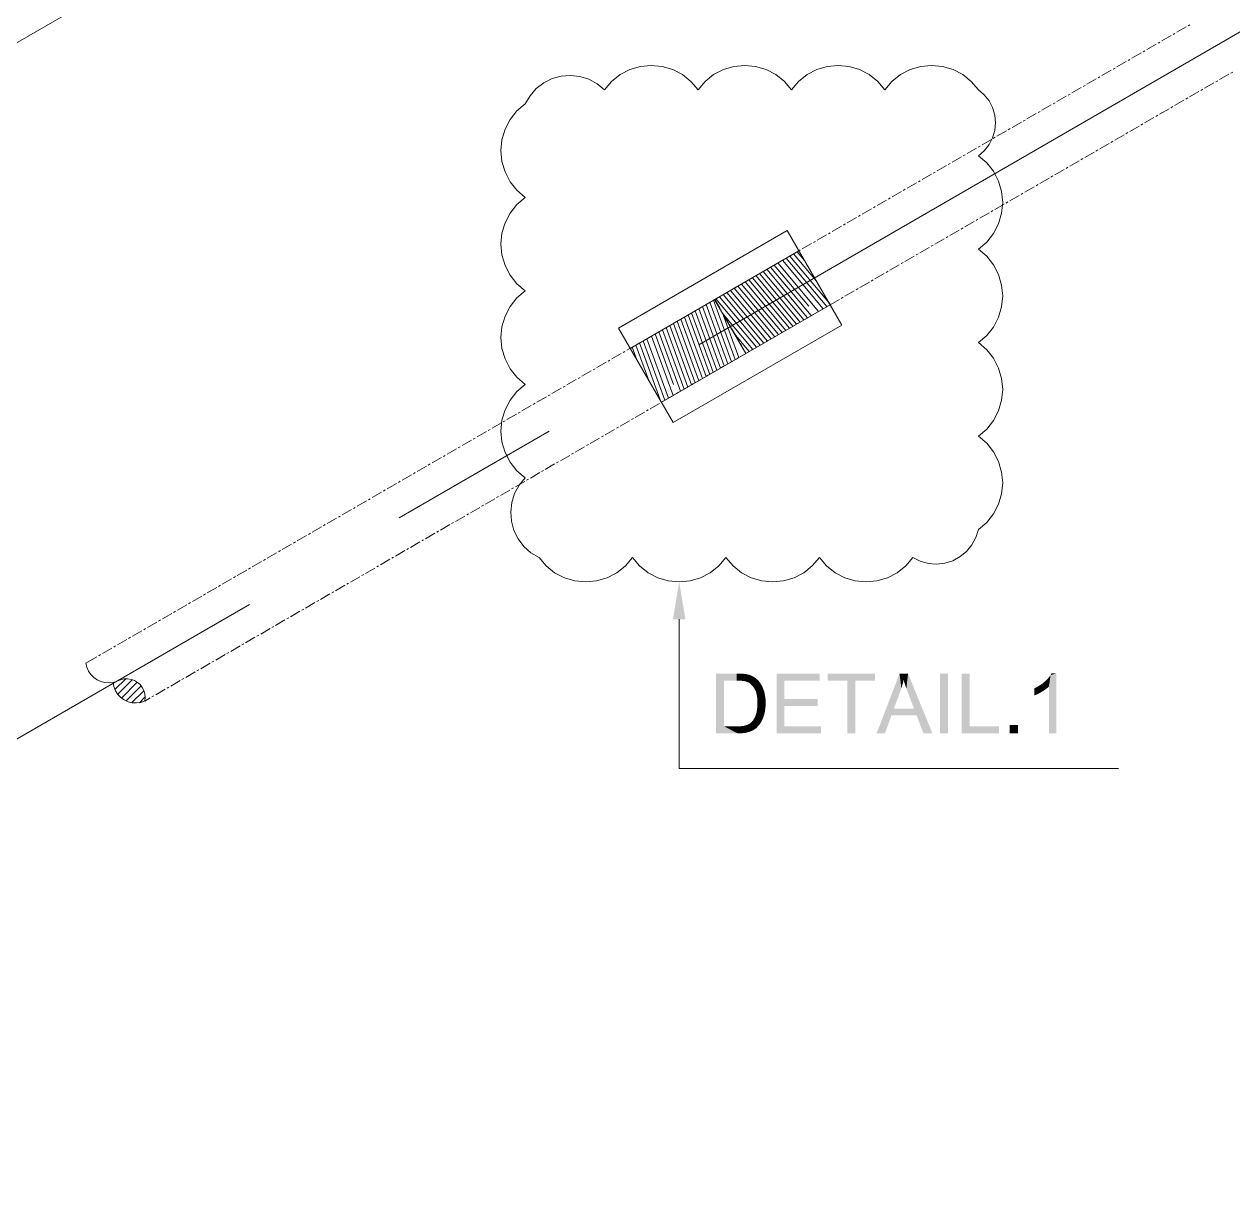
# Model space of a CAD drawing. Header units: millimetres. Extents: x 2 to 579, y 1 to 405.
# Drawn here: x 238.92 to 256.38, y 99.66 to 116.61 of the extents above; entities that cross this region are included whole.
import ezdxf

# ---------------------------------------------------------------- set-up
doc = ezdxf.new("R2010")
doc.units = ezdxf.units.MM
doc.linetypes.add('XKITLINE00', pattern=[0])
doc.layers.add('LinkedObject', color=7, linetype='Continuous', lineweight=0)

# ---------------------------------------------------------------- blocks, each defined once
blk = doc.blocks.new('*A4')
at = {"layer": 'LinkedObject'}
for color, points in [(6, [(248.474, 108.017), (248.294, 108.017), (248.384, 108.557)]), (7, [(248.918, 107.233), (249.032, 107.131), (248.918, 106.369)]), (7, [(249.214, 107.131), (248.918, 107.233), (249.215, 107.233)]), (7, [(249.032, 107.131), (248.918, 107.233), (249.214, 107.131)]), (7, [(249.215, 107.233), (249.265, 107.131), (249.214, 107.131)]), (7, [(249.266, 107.233), (249.265, 107.131), (249.215, 107.233)]), (7, [(249.266, 107.233), (249.339, 107.122), (249.265, 107.131)]), (7, [(249.343, 107.227), (249.339, 107.122), (249.266, 107.233)]), (7, [(249.369, 107.221), (249.339, 107.122), (249.343, 107.227)]), (7, [(249.369, 107.221), (249.362, 107.113), (249.339, 107.122)]), (7, [(249.362, 107.113), (249.369, 107.221), (249.393, 107.101)]), (7, [(249.47, 107.181), (249.369, 107.221), (249.406, 107.212)]), (7, [(249.496, 107.159), (249.369, 107.221), (249.47, 107.181)]), (7, [(249.447, 107.052), (249.369, 107.221), (249.496, 107.159)]), (7, [(249.393, 107.101), (249.369, 107.221), (249.447, 107.052)]), (7, [(249.905, 106.867), (249.791, 106.369), (249.791, 107.233)]), (7, [(249.905, 106.867), (249.791, 107.233), (249.905, 107.131)]), (7, [(250.415, 107.131), (249.791, 107.233), (250.415, 107.233)]), (7, [(249.905, 107.131), (249.791, 107.233), (250.415, 107.131)]), (7, [(250.529, 107.233), (250.813, 107.131), (250.529, 107.131)]), (7, [(250.927, 107.131), (250.813, 107.131), (250.529, 107.233)]), (7, [(250.927, 107.131), (250.529, 107.233), (251.213, 107.233)]), (7, [(250.927, 107.131), (251.213, 107.233), (251.213, 107.131)]), (7, [(251.567, 107.233), (251.579, 106.977), (251.236, 106.369)]), (7, [(251.579, 106.977), (251.567, 107.233), (251.594, 107.018)]), (7, [(251.594, 107.018), (251.567, 107.233), (251.617, 107.101)]), (7, [(251.617, 107.101), (251.567, 107.233), (251.625, 107.142)]), (7, [(251.69, 107.233), (251.625, 107.142), (251.567, 107.233)]), (7, [(251.625, 107.142), (251.69, 107.233), (251.636, 107.107)]), (7, [(251.636, 107.107), (251.69, 107.233), (251.666, 107.017)]), (7, [(251.666, 107.017), (251.69, 107.233), (251.687, 106.963)]), (7, [(251.687, 106.963), (251.69, 107.233), (251.777, 106.724)]), (7, [(251.777, 106.724), (251.69, 107.233), (251.813, 106.631)]), (7, [(251.813, 106.631), (251.69, 107.233), (252.043, 106.369)]), (7, [(252.268, 107.233), (252.154, 106.369), (252.154, 107.233)]), (7, [(252.268, 106.369), (252.154, 106.369), (252.268, 107.233)]), (7, [(252.579, 107.233), (252.465, 106.369), (252.465, 107.233)]), (7, [(252.579, 106.471), (252.465, 106.369), (252.579, 107.233)]), (7, [(253.749, 107.209), (253.725, 107.045), (253.702, 107.151)]), (7, [(253.725, 106.369), (253.749, 107.209), (253.832, 106.369)]), (7, [(253.725, 107.045), (253.749, 107.209), (253.725, 106.369)]), (7, [(253.832, 107.237), (253.749, 107.209), (253.763, 107.237)]), (7, [(253.832, 106.369), (253.749, 107.209), (253.832, 107.237)]), (7, [(248.918, 106.369), (249.032, 107.131), (249.032, 106.471)]), (7, [(249.496, 107.159), (249.47, 107.016), (249.447, 107.052)]), (7, [(249.53, 107.13), (249.47, 107.016), (249.496, 107.159)]), (7, [(249.581, 107.056), (249.47, 107.016), (249.53, 107.13)]), (7, [(249.47, 107.016), (249.581, 107.056), (249.492, 106.979)]), (7, [(249.492, 106.979), (249.581, 107.056), (249.598, 107.011)]), (7, [(250.813, 106.369), (250.927, 107.131), (250.927, 106.369)]), (7, [(250.813, 107.131), (250.927, 107.131), (250.813, 106.369)]), (7, [(253.558, 107.041), (253.594, 106.954), (253.514, 107.02)]), (7, [(253.656, 106.99), (253.558, 107.041), (253.636, 107.091)]), (7, [(253.594, 106.954), (253.558, 107.041), (253.625, 106.972)]), (7, [(253.625, 106.972), (253.558, 107.041), (253.656, 106.99)]), (7, [(253.669, 107.121), (253.725, 107.045), (253.636, 107.091)]), (7, [(253.636, 107.091), (253.725, 107.045), (253.656, 106.99)]), (7, [(253.656, 106.99), (253.725, 107.045), (253.706, 107.027)]), (7, [(253.725, 107.045), (253.669, 107.121), (253.702, 107.151)]), (7, [(249.598, 107.011), (249.514, 106.875), (249.492, 106.979)]), (7, [(249.615, 106.966), (249.514, 106.875), (249.598, 107.011)]), (7, [(249.632, 106.864), (249.514, 106.875), (249.615, 106.966)]), (7, [(249.632, 106.806), (249.514, 106.875), (249.632, 106.864)]), (7, [(249.514, 106.875), (249.632, 106.806), (249.514, 106.808)]), (7, [(249.905, 106.765), (249.791, 106.369), (249.905, 106.867)]), (7, [(250.383, 106.765), (249.905, 106.867), (250.383, 106.867)]), (7, [(249.905, 106.765), (249.905, 106.867), (250.383, 106.765)]), (7, [(251.236, 106.369), (251.579, 106.977), (251.484, 106.724)]), (7, [(253.514, 107.02), (253.594, 106.954), (253.514, 106.917)]), (7, [(253.514, 106.917), (253.594, 106.954), (253.538, 106.926)]), (7, [(249.514, 106.759), (249.632, 106.757), (249.503, 106.675)]), (7, [(249.503, 106.675), (249.632, 106.757), (249.609, 106.631)]), (7, [(249.632, 106.806), (249.514, 106.759), (249.514, 106.808)]), (7, [(249.632, 106.757), (249.514, 106.759), (249.632, 106.806)]), (7, [(249.609, 106.631), (249.632, 106.757), (249.62, 106.669)]), (7, [(249.905, 106.471), (249.791, 106.369), (249.905, 106.765)]), (7, [(251.451, 106.631), (251.236, 106.369), (251.484, 106.724)]), (7, [(251.484, 106.724), (251.813, 106.631), (251.451, 106.631)]), (7, [(251.777, 106.724), (251.813, 106.631), (251.484, 106.724)]), (7, [(249.471, 106.427), (249.375, 106.495), (249.414, 106.517)]), (7, [(249.428, 106.532), (249.493, 106.441), (249.414, 106.517)]), (7, [(249.414, 106.517), (249.493, 106.441), (249.471, 106.427)]), (7, [(249.55, 106.505), (249.428, 106.532), (249.449, 106.552)]), (7, [(249.532, 106.481), (249.428, 106.532), (249.55, 106.505)]), (7, [(249.493, 106.441), (249.428, 106.532), (249.532, 106.481)]), (7, [(249.449, 106.552), (249.609, 106.631), (249.55, 106.505)]), (7, [(249.48, 106.607), (249.609, 106.631), (249.449, 106.552)]), (7, [(249.492, 106.641), (249.609, 106.631), (249.48, 106.607)]), (7, [(249.609, 106.631), (249.492, 106.641), (249.503, 106.675)]), (7, [(249.55, 106.505), (249.609, 106.631), (249.568, 106.53)]), (7, [(249.568, 106.53), (249.609, 106.631), (249.597, 106.593)]), (7, [(251.236, 106.369), (251.451, 106.631), (251.356, 106.369)]), (7, [(251.813, 106.631), (252.043, 106.369), (251.913, 106.369)]), (7, [(249.032, 106.471), (249.23, 106.369), (248.918, 106.369)]), (7, [(249.217, 106.471), (249.23, 106.369), (249.032, 106.471)]), (7, [(249.217, 106.471), (249.269, 106.369), (249.23, 106.369)]), (7, [(249.259, 106.471), (249.269, 106.369), (249.217, 106.471)]), (7, [(249.368, 106.384), (249.259, 106.471), (249.326, 106.479)]), (7, [(249.338, 106.376), (249.259, 106.471), (249.368, 106.384)]), (7, [(249.269, 106.369), (249.259, 106.471), (249.338, 106.376)]), (7, [(249.351, 106.487), (249.368, 106.384), (249.326, 106.479)]), (7, [(249.375, 106.495), (249.368, 106.384), (249.351, 106.487)]), (7, [(249.368, 106.384), (249.375, 106.495), (249.398, 106.391)]), (7, [(249.45, 106.413), (249.375, 106.495), (249.471, 106.427)]), (7, [(249.398, 106.391), (249.375, 106.495), (249.45, 106.413)]), (7, [(249.791, 106.369), (249.905, 106.471), (250.435, 106.369)]), (7, [(250.435, 106.369), (249.905, 106.471), (250.435, 106.471)]), (7, [(252.465, 106.369), (252.579, 106.471), (253.004, 106.369)]), (7, [(253.004, 106.369), (252.579, 106.471), (253.004, 106.471)]), (7, [(253.278, 106.49), (253.157, 106.369), (253.157, 106.49)]), (7, [(253.278, 106.369), (253.157, 106.369), (253.278, 106.49)])]:
    blk.add_hatch(color=color, dxfattribs=at).paths.add_polyline_path(points, flags=17)
at = {"layer": 'LinkedObject', "color": 6, "linetype": 'XKITLINE00', "lineweight": 0}
for p, q in [((217.851, 104.226), (259.244, 128.15)), ((248.668, 111.982), (263.49, 120.548)), ((244.339, 109.48), (246.504, 110.731)), ((227.354, 99.663), (242.175, 108.229)), ((248.384, 108.017), (248.384, 105.86)), ((248.384, 105.86), (254.732, 105.86))]:
    blk.add_line(p, q, dxfattribs=at)
at = {"layer": 'LinkedObject', "color": 9, "linetype": 'XKITLINE00', "lineweight": 0}
for p, q in [((255.518, 116.461), (255.545, 116.477)), ((255.572, 116.492), (255.708, 116.571)), ((255.735, 116.586), (255.762, 116.602)), ((255.14, 116.242), (255.275, 116.32)), ((255.302, 116.336), (255.329, 116.352)), ((255.356, 116.367), (255.491, 116.445)), ((254.923, 116.117), (255.058, 116.195)), ((255.085, 116.211), (255.112, 116.227)), ((254.49, 115.867), (254.625, 115.945)), ((254.653, 115.961), (254.68, 115.976)), ((254.707, 115.992), (254.842, 116.07)), ((254.869, 116.086), (254.896, 116.101)), ((254.274, 115.742), (254.409, 115.82)), ((254.436, 115.836), (254.463, 115.851)), ((255.974, 115.685), (256.109, 115.763)), ((256.136, 115.779), (256.163, 115.794)), ((256.19, 115.81), (256.326, 115.888)), ((256.353, 115.904), (256.38, 115.919)), ((254.003, 115.585), (254.03, 115.601)), ((254.057, 115.617), (254.193, 115.695)), ((254.22, 115.71), (254.247, 115.726)), ((255.757, 115.56), (255.893, 115.638)), ((255.92, 115.654), (255.947, 115.669)), ((253.624, 115.366), (253.76, 115.445)), ((253.787, 115.46), (253.814, 115.476)), ((253.841, 115.492), (253.976, 115.57)), ((255.487, 115.403), (255.514, 115.419)), ((255.541, 115.435), (255.676, 115.513)), ((255.703, 115.528), (255.73, 115.544)), ((253.408, 115.241), (253.543, 115.32)), ((253.57, 115.335), (253.597, 115.351)), ((255.108, 115.184), (255.243, 115.263)), ((255.27, 115.278), (255.297, 115.294)), ((255.325, 115.31), (255.46, 115.388)), ((252.975, 114.991), (253.11, 115.069)), ((253.137, 115.085), (253.164, 115.101)), ((253.192, 115.116), (253.327, 115.194)), ((253.354, 115.21), (253.381, 115.226)), ((254.892, 115.059), (255.027, 115.138)), ((255.054, 115.153), (255.081, 115.169)), ((252.759, 114.866), (252.894, 114.944)), ((252.921, 114.96), (252.948, 114.976)), ((254.621, 114.903), (254.648, 114.919)), ((254.675, 114.934), (254.81, 115.012)), ((254.837, 115.028), (254.865, 115.044)), ((252.488, 114.71), (252.515, 114.725)), ((252.542, 114.741), (252.677, 114.819)), ((252.705, 114.835), (252.732, 114.85)), ((254.242, 114.684), (254.378, 114.762)), ((254.405, 114.778), (254.432, 114.793)), ((254.459, 114.809), (254.594, 114.887)), ((252.109, 114.491), (252.245, 114.569)), ((252.272, 114.585), (252.299, 114.6)), ((252.326, 114.616), (252.461, 114.694)), ((253.972, 114.528), (253.999, 114.543)), ((254.026, 114.559), (254.161, 114.637)), ((254.188, 114.653), (254.215, 114.668)), ((251.893, 114.366), (252.028, 114.444)), ((252.055, 114.459), (252.082, 114.475)), ((253.593, 114.309), (253.728, 114.387)), ((253.755, 114.403), (253.782, 114.418)), ((253.809, 114.434), (253.945, 114.512)), ((251.46, 114.115), (251.595, 114.194)), ((251.622, 114.209), (251.649, 114.225)), ((251.676, 114.241), (251.812, 114.319)), ((251.839, 114.334), (251.866, 114.35)), ((253.376, 114.184), (253.512, 114.262)), ((253.539, 114.277), (253.566, 114.293)), ((251.243, 113.99), (251.379, 114.069)), ((251.406, 114.084), (251.433, 114.1)), ((253.106, 114.027), (253.133, 114.043)), ((253.16, 114.059), (253.295, 114.137)), ((253.322, 114.152), (253.349, 114.168)), ((250.973, 113.834), (251, 113.85)), ((251.027, 113.865), (251.162, 113.943)), ((251.189, 113.959), (251.216, 113.975)), ((252.727, 113.808), (252.862, 113.887)), ((252.889, 113.902), (252.917, 113.918)), ((252.944, 113.933), (253.079, 114.012)), ((250.594, 113.615), (250.729, 113.693)), ((250.756, 113.709), (250.784, 113.725)), ((250.811, 113.74), (250.946, 113.818)), ((252.457, 113.652), (252.484, 113.668)), ((252.511, 113.683), (252.646, 113.761)), ((252.673, 113.777), (252.7, 113.793)), ((250.378, 113.49), (250.513, 113.568)), ((250.54, 113.584), (250.567, 113.599)), ((252.078, 113.433), (252.213, 113.511)), ((252.24, 113.527), (252.267, 113.543)), ((252.294, 113.558), (252.429, 113.636)), ((249.945, 113.24), (250.08, 113.318)), ((250.107, 113.334), (250.134, 113.349)), ((250.161, 113.365), (250.297, 113.443)), ((250.324, 113.459), (250.351, 113.474)), ((251.861, 113.308), (251.997, 113.386)), ((252.024, 113.402), (252.051, 113.417)), ((249.728, 113.115), (249.864, 113.193)), ((249.891, 113.208), (249.918, 113.224)), ((251.591, 113.152), (251.618, 113.167)), ((251.645, 113.183), (251.78, 113.261)), ((251.807, 113.277), (251.834, 113.292)), ((249.458, 112.958), (249.485, 112.974)), ((249.512, 112.99), (249.647, 113.068)), ((249.674, 113.083), (249.701, 113.099)), ((251.212, 112.933), (251.347, 113.011)), ((251.374, 113.026), (251.401, 113.042)), ((251.428, 113.058), (251.564, 113.136)), ((249.138, 112.774), (249.214, 112.818)), ((249.241, 112.833), (249.268, 112.849)), ((249.295, 112.864), (249.431, 112.943)), ((250.996, 112.808), (251.131, 112.886)), ((251.158, 112.901), (251.185, 112.917)), ((248.97, 112.512), (248.899, 112.636)), ((250.563, 112.557), (250.698, 112.636)), ((250.725, 112.651), (250.752, 112.667)), ((250.779, 112.682), (250.914, 112.761)), ((250.941, 112.776), (250.968, 112.792)), ((248.494, 112.401), (248.651, 112.492)), ((249.002, 112.458), (248.986, 112.485)), ((250.346, 112.432), (250.481, 112.51)), ((250.509, 112.526), (250.536, 112.542)), ((248.277, 112.276), (248.413, 112.354)), ((248.44, 112.37), (248.467, 112.386)), ((249.096, 112.296), (249.017, 112.431)), ((250.076, 112.276), (250.103, 112.292)), ((250.13, 112.307), (250.265, 112.385)), ((250.292, 112.401), (250.319, 112.417)), ((247.844, 112.026), (247.98, 112.104)), ((248.007, 112.12), (248.034, 112.135)), ((248.061, 112.151), (248.196, 112.229)), ((248.223, 112.245), (248.25, 112.26)), ((249.127, 112.242), (249.111, 112.269)), ((249.221, 112.08), (249.142, 112.215)), ((249.697, 112.057), (249.832, 112.135)), ((249.859, 112.151), (249.886, 112.166)), ((249.913, 112.182), (250.049, 112.26)), ((247.628, 111.901), (247.763, 111.979)), ((247.79, 111.995), (247.817, 112.01)), ((249.252, 112.025), (249.236, 112.053)), ((249.339, 111.875), (249.268, 111.998)), ((249.48, 111.932), (249.616, 112.01)), ((249.643, 112.026), (249.67, 112.041)), ((247.357, 111.744), (247.384, 111.76)), ((247.412, 111.776), (247.547, 111.854)), ((247.574, 111.869), (247.601, 111.885)), ((249.047, 111.682), (249.183, 111.76)), ((249.21, 111.775), (249.237, 111.791)), ((249.264, 111.807), (249.399, 111.885)), ((249.426, 111.901), (249.453, 111.916)), ((246.979, 111.525), (247.114, 111.604)), ((247.141, 111.619), (247.168, 111.635)), ((247.195, 111.651), (247.33, 111.729)), ((248.831, 111.557), (248.966, 111.635)), ((248.993, 111.65), (249.02, 111.666)), ((246.762, 111.4), (246.897, 111.479)), ((246.925, 111.494), (246.952, 111.51)), ((248.56, 111.4), (248.588, 111.416)), ((248.615, 111.431), (248.75, 111.51)), ((248.777, 111.525), (248.804, 111.541)), ((246.329, 111.15), (246.465, 111.228)), ((246.492, 111.244), (246.519, 111.26)), ((246.546, 111.275), (246.681, 111.353)), ((246.708, 111.369), (246.735, 111.385)), ((248.182, 111.181), (248.317, 111.259)), ((248.344, 111.275), (248.371, 111.291)), ((248.398, 111.306), (248.533, 111.385)), ((246.113, 111.025), (246.248, 111.103)), ((246.275, 111.119), (246.302, 111.135)), ((247.965, 111.056), (248.101, 111.134)), ((248.128, 111.15), (248.155, 111.166)), ((245.842, 110.869), (245.869, 110.884)), ((245.896, 110.9), (246.032, 110.978)), ((246.059, 110.994), (246.086, 111.009)), ((247.532, 110.806), (247.668, 110.884)), ((247.695, 110.9), (247.722, 110.915)), ((247.749, 110.931), (247.884, 111.009)), ((247.911, 111.025), (247.938, 111.041)), ((245.464, 110.65), (245.599, 110.728)), ((245.626, 110.744), (245.653, 110.759)), ((245.68, 110.775), (245.815, 110.853)), ((247.316, 110.681), (247.451, 110.759)), ((247.478, 110.775), (247.505, 110.79)), ((245.247, 110.525), (245.382, 110.603)), ((245.409, 110.618), (245.436, 110.634)), ((247.045, 110.524), (247.072, 110.54)), ((247.099, 110.556), (247.235, 110.634)), ((247.262, 110.65), (247.289, 110.665)), ((244.814, 110.274), (244.949, 110.353)), ((244.977, 110.368), (245.004, 110.384)), ((245.031, 110.4), (245.166, 110.478)), ((245.193, 110.493), (245.22, 110.509)), ((246.667, 110.306), (246.802, 110.384)), ((246.829, 110.399), (246.856, 110.415)), ((246.883, 110.431), (247.018, 110.509)), ((244.598, 110.149), (244.733, 110.228)), ((244.76, 110.243), (244.787, 110.259)), ((246.45, 110.18), (246.585, 110.259)), ((246.612, 110.274), (246.639, 110.29)), ((244.327, 109.993), (244.354, 110.009)), ((244.381, 110.024), (244.517, 110.102)), ((244.544, 110.118), (244.571, 110.134)), ((246.017, 109.93), (246.152, 110.008)), ((246.18, 110.024), (246.207, 110.04)), ((246.234, 110.055), (246.369, 110.134)), ((246.396, 110.149), (246.423, 110.165)), ((243.948, 109.774), (244.084, 109.852)), ((244.111, 109.868), (244.138, 109.884)), ((244.165, 109.899), (244.3, 109.977)), ((245.801, 109.805), (245.936, 109.883)), ((245.963, 109.899), (245.99, 109.915)), ((243.732, 109.649), (243.867, 109.727)), ((243.894, 109.743), (243.921, 109.758)), ((245.53, 109.649), (245.557, 109.664)), ((245.584, 109.68), (245.72, 109.758)), ((245.747, 109.774), (245.774, 109.79)), ((243.299, 109.399), (243.434, 109.477)), ((243.461, 109.493), (243.488, 109.508)), ((243.515, 109.524), (243.651, 109.602)), ((243.678, 109.618), (243.705, 109.633)), ((245.151, 109.43), (245.287, 109.508)), ((245.314, 109.524), (245.341, 109.539)), ((245.368, 109.555), (245.503, 109.633)), ((243.083, 109.274), (243.218, 109.352)), ((243.245, 109.367), (243.272, 109.383)), ((244.935, 109.305), (245.07, 109.383)), ((245.097, 109.399), (245.124, 109.414)), ((242.812, 109.117), (242.839, 109.133)), ((242.866, 109.149), (243.001, 109.227)), ((243.028, 109.242), (243.056, 109.258)), ((244.502, 109.055), (244.637, 109.133)), ((244.664, 109.148), (244.691, 109.164)), ((244.719, 109.18), (244.854, 109.258)), ((244.881, 109.273), (244.908, 109.289)), ((242.433, 108.898), (242.569, 108.977)), ((242.596, 108.992), (242.623, 109.008)), ((242.65, 109.023), (242.785, 109.102)), ((244.286, 108.929), (244.421, 109.008)), ((244.448, 109.023), (244.475, 109.039)), ((242.217, 108.773), (242.352, 108.851)), ((242.379, 108.867), (242.406, 108.883)), ((244.015, 108.773), (244.042, 108.789)), ((244.069, 108.804), (244.204, 108.883)), ((244.231, 108.898), (244.259, 108.914)), ((241.946, 108.617), (241.973, 108.633)), ((242, 108.648), (242.136, 108.726)), ((242.163, 108.742), (242.19, 108.758)), ((243.636, 108.554), (243.772, 108.632)), ((243.799, 108.648), (243.826, 108.664)), ((243.853, 108.679), (243.988, 108.757)), ((241.567, 108.398), (241.703, 108.476)), ((241.73, 108.492), (241.757, 108.507)), ((241.784, 108.523), (241.919, 108.601)), ((243.42, 108.429), (243.555, 108.507)), ((243.582, 108.523), (243.609, 108.539)), ((241.297, 108.242), (241.324, 108.257)), ((241.351, 108.273), (241.486, 108.351)), ((241.513, 108.367), (241.54, 108.382)), ((242.987, 108.179), (243.122, 108.257)), ((243.149, 108.273), (243.176, 108.288)), ((243.203, 108.304), (243.339, 108.382)), ((243.366, 108.398), (243.393, 108.413)), ((240.918, 108.023), (241.053, 108.101)), ((241.08, 108.116), (241.107, 108.132)), ((241.135, 108.148), (241.27, 108.226)), ((242.77, 108.054), (242.906, 108.132)), ((242.933, 108.148), (242.96, 108.163)), ((240.702, 107.898), (240.837, 107.976)), ((240.864, 107.991), (240.891, 108.007)), ((242.5, 107.897), (242.527, 107.913)), ((242.554, 107.929), (242.689, 108.007)), ((242.716, 108.022), (242.743, 108.038)), ((240.431, 107.741), (240.458, 107.757)), ((240.485, 107.772), (240.62, 107.851)), ((240.648, 107.866), (240.675, 107.882)), ((242.121, 107.678), (242.256, 107.757)), ((242.283, 107.772), (242.311, 107.788)), ((242.338, 107.804), (242.473, 107.882)), ((240.052, 107.522), (240.188, 107.6)), ((240.215, 107.616), (240.242, 107.632)), ((240.269, 107.647), (240.404, 107.726)), ((241.905, 107.553), (242.04, 107.632)), ((242.067, 107.647), (242.094, 107.663)), ((239.814, 107.384), (239.971, 107.475)), ((239.998, 107.491), (240.025, 107.507)), ((241.472, 107.303), (241.607, 107.381)), ((241.634, 107.397), (241.661, 107.413)), ((241.688, 107.428), (241.824, 107.506)), ((241.851, 107.522), (241.878, 107.538)), ((241.255, 107.178), (241.391, 107.256)), ((241.418, 107.272), (241.445, 107.288)), ((240.985, 107.022), (241.012, 107.037)), ((241.039, 107.053), (241.174, 107.131)), ((241.201, 107.147), (241.228, 107.162)), ((240.663, 106.835), (240.741, 106.881)), ((240.768, 106.897), (240.795, 106.912)), ((240.822, 106.928), (240.958, 107.006))]:
    blk.add_line(p, q, dxfattribs=at)
at = {"layer": 'LinkedObject', "color": 2, "linetype": 'XKITLINE00', "lineweight": 0}
for p, q in [((247.672, 115.955), (247.532, 115.882)), ((247.824, 116), (247.672, 115.955)), ((247.981, 116.015), (247.824, 116)), ((248.138, 116), (247.981, 116.015)), ((248.29, 115.955), (248.138, 116)), ((248.43, 115.882), (248.29, 115.955)), ((249.022, 115.955), (248.882, 115.882)), ((249.174, 116), (249.022, 115.955)), ((249.331, 116.015), (249.174, 116)), ((249.488, 116), (249.331, 116.015)), ((249.64, 115.955), (249.488, 116)), ((249.78, 115.882), (249.64, 115.955)), ((250.372, 115.955), (250.232, 115.882)), ((250.524, 116), (250.372, 115.955)), ((250.681, 116.015), (250.524, 116)), ((250.838, 116), (250.681, 116.015)), ((250.99, 115.955), (250.838, 116)), ((251.13, 115.882), (250.99, 115.955)), ((251.722, 115.955), (251.582, 115.882)), ((251.874, 116), (251.722, 115.955)), ((252.031, 116.015), (251.874, 116)), ((252.188, 116), (252.031, 116.015)), ((252.34, 115.955), (252.188, 116)), ((252.48, 115.882), (252.34, 115.955)), ((246.549, 115.823), (246.427, 115.762)), ((246.68, 115.86), (246.549, 115.823)), ((246.816, 115.871), (246.68, 115.86)), ((246.951, 115.856), (246.816, 115.871)), ((247.081, 115.815), (246.951, 115.856)), ((247.201, 115.75), (247.081, 115.815)), ((247.408, 115.784), (247.306, 115.664)), ((247.532, 115.882), (247.408, 115.784)), ((248.553, 115.784), (248.43, 115.882)), ((248.656, 115.664), (248.553, 115.784)), ((248.758, 115.784), (248.656, 115.664)), ((248.882, 115.882), (248.758, 115.784)), ((249.903, 115.784), (249.78, 115.882)), ((250.006, 115.664), (249.903, 115.784)), ((250.108, 115.784), (250.006, 115.664)), ((250.232, 115.882), (250.108, 115.784)), ((251.253, 115.784), (251.13, 115.882)), ((251.356, 115.664), (251.253, 115.784)), ((251.458, 115.784), (251.356, 115.664)), ((251.582, 115.882), (251.458, 115.784)), ((252.603, 115.784), (252.48, 115.882)), ((252.706, 115.664), (252.603, 115.784)), ((246.319, 115.679), (246.229, 115.577)), ((246.427, 115.762), (246.319, 115.679)), ((247.306, 115.664), (247.201, 115.75)), ((247.306, 115.664), (247.306, 115.664)), ((248.656, 115.664), (248.656, 115.664)), ((250.006, 115.664), (250.006, 115.664)), ((251.356, 115.664), (251.356, 115.664)), ((252.791, 115.591), (252.706, 115.664)), ((252.86, 115.504), (252.791, 115.591)), ((246.16, 115.459), (246.04, 115.357)), ((246.229, 115.577), (246.16, 115.459)), ((246.16, 115.459), (246.16, 115.459)), ((252.912, 115.405), (252.86, 115.504)), ((246.04, 115.357), (245.942, 115.233)), ((252.943, 115.298), (252.912, 115.405)), ((252.954, 115.187), (252.943, 115.298)), ((245.869, 115.093), (245.824, 114.941)), ((245.942, 115.233), (245.869, 115.093)), ((252.912, 114.97), (252.943, 115.076)), ((252.943, 115.076), (252.954, 115.187)), ((245.824, 114.941), (245.809, 114.784)), ((252.86, 114.871), (252.912, 114.97)), ((245.809, 114.784), (245.824, 114.627)), ((252.706, 114.711), (252.791, 114.783)), ((252.791, 114.783), (252.86, 114.871)), ((245.824, 114.627), (245.869, 114.476)), ((252.826, 114.608), (252.706, 114.711)), ((252.706, 114.711), (252.706, 114.711)), ((252.924, 114.485), (252.826, 114.608)), ((245.869, 114.476), (245.942, 114.335)), ((252.997, 114.345), (252.924, 114.485)), ((245.942, 114.335), (246.04, 114.212)), ((246.04, 114.212), (246.16, 114.109)), ((253.042, 114.193), (252.997, 114.345)), ((253.057, 114.036), (253.042, 114.193)), ((246.16, 114.109), (246.04, 114.007)), ((246.16, 114.109), (246.16, 114.109)), ((253.042, 113.879), (253.057, 114.036)), ((245.942, 113.883), (245.869, 113.743)), ((246.04, 114.007), (245.942, 113.883)), ((252.997, 113.727), (253.042, 113.879)), ((245.869, 113.743), (245.824, 113.591)), ((252.924, 113.587), (252.997, 113.727)), ((245.824, 113.591), (245.809, 113.434)), ((252.826, 113.464), (252.924, 113.587)), ((245.809, 113.434), (245.824, 113.277)), ((252.706, 113.361), (252.826, 113.464)), ((252.826, 113.258), (252.706, 113.361)), ((252.706, 113.361), (252.706, 113.361)), ((245.824, 113.277), (245.869, 113.126)), ((252.924, 113.135), (252.826, 113.258)), ((245.869, 113.126), (245.942, 112.985)), ((245.942, 112.985), (246.04, 112.862)), ((252.997, 112.995), (252.924, 113.135)), ((253.042, 112.843), (252.997, 112.995)), ((246.04, 112.862), (246.16, 112.759)), ((253.057, 112.686), (253.042, 112.843)), ((246.04, 112.657), (245.942, 112.533)), ((246.16, 112.759), (246.04, 112.657)), ((246.16, 112.759), (246.16, 112.759)), ((253.042, 112.529), (253.057, 112.686)), ((245.942, 112.533), (245.869, 112.393)), ((252.997, 112.377), (253.042, 112.529)), ((245.869, 112.393), (245.824, 112.241)), ((252.924, 112.237), (252.997, 112.377)), ((245.824, 112.241), (245.809, 112.084)), ((252.706, 112.011), (252.826, 112.114)), ((252.826, 112.114), (252.924, 112.237)), ((245.809, 112.084), (245.824, 111.927)), ((245.824, 111.927), (245.869, 111.776)), ((252.826, 111.908), (252.706, 112.011)), ((252.706, 112.011), (252.706, 112.011)), ((245.869, 111.776), (245.942, 111.635)), ((252.924, 111.785), (252.826, 111.908)), ((252.997, 111.645), (252.924, 111.785)), ((245.942, 111.635), (246.04, 111.512)), ((253.042, 111.493), (252.997, 111.645)), ((246.04, 111.512), (246.16, 111.409)), ((246.16, 111.409), (246.04, 111.307)), ((246.16, 111.409), (246.16, 111.409)), ((253.057, 111.336), (253.042, 111.493)), ((246.04, 111.307), (245.942, 111.183)), ((253.042, 111.179), (253.057, 111.336)), ((245.942, 111.183), (245.869, 111.043)), ((252.997, 111.027), (253.042, 111.179)), ((245.824, 110.891), (245.809, 110.734)), ((245.869, 111.043), (245.824, 110.891)), ((252.826, 110.764), (252.924, 110.887)), ((252.924, 110.887), (252.997, 111.027)), ((245.809, 110.734), (245.824, 110.577)), ((252.706, 110.661), (252.826, 110.764)), ((245.824, 110.577), (245.869, 110.426)), ((252.826, 110.558), (252.706, 110.661)), ((252.706, 110.661), (252.706, 110.661)), ((252.924, 110.435), (252.826, 110.558)), ((245.869, 110.426), (245.942, 110.285)), ((252.997, 110.295), (252.924, 110.435)), ((245.942, 110.285), (246.04, 110.162)), ((253.042, 110.143), (252.997, 110.295)), ((246.04, 110.162), (246.16, 110.059)), ((246.16, 110.059), (246.073, 109.954)), ((246.16, 110.059), (246.16, 110.059)), ((253.057, 109.986), (253.042, 110.143)), ((246.007, 109.834), (245.966, 109.704)), ((246.073, 109.954), (246.007, 109.834)), ((252.997, 109.677), (253.042, 109.829)), ((253.042, 109.829), (253.057, 109.986)), ((245.966, 109.704), (245.95, 109.568)), ((252.924, 109.537), (252.997, 109.677)), ((245.95, 109.568), (245.96, 109.432)), ((252.826, 109.414), (252.924, 109.537)), ((245.96, 109.432), (245.996, 109.3)), ((252.67, 109.196), (252.706, 109.311)), ((252.706, 109.311), (252.826, 109.414)), ((252.706, 109.311), (252.706, 109.311)), ((245.996, 109.3), (246.057, 109.177)), ((246.057, 109.177), (246.139, 109.069)), ((252.612, 109.09), (252.67, 109.196)), ((246.139, 109.069), (246.242, 108.978)), ((246.242, 108.978), (246.359, 108.908)), ((252.443, 108.921), (252.536, 108.997)), ((252.536, 108.997), (252.612, 109.09)), ((246.359, 108.908), (246.359, 108.908)), ((246.359, 108.908), (246.462, 108.788)), ((246.462, 108.788), (246.585, 108.689)), ((247.483, 108.689), (247.606, 108.788)), ((247.606, 108.788), (247.709, 108.908)), ((247.709, 108.908), (247.709, 108.908)), ((247.709, 108.908), (247.812, 108.788)), ((247.812, 108.788), (247.935, 108.689)), ((248.833, 108.689), (248.956, 108.788)), ((248.956, 108.788), (249.059, 108.908)), ((249.059, 108.908), (249.059, 108.908)), ((249.059, 108.908), (249.162, 108.788)), ((249.162, 108.788), (249.285, 108.689)), ((250.183, 108.689), (250.306, 108.788)), ((250.306, 108.788), (250.409, 108.908)), ((250.409, 108.908), (250.409, 108.908)), ((250.409, 108.908), (250.512, 108.788)), ((250.512, 108.788), (250.635, 108.689)), ((251.533, 108.689), (251.656, 108.788)), ((251.656, 108.788), (251.759, 108.908)), ((251.759, 108.908), (251.759, 108.908)), ((251.759, 108.908), (251.867, 108.854)), ((251.867, 108.854), (251.983, 108.822)), ((251.983, 108.822), (252.103, 108.813)), ((252.103, 108.813), (252.223, 108.827)), ((252.223, 108.827), (252.337, 108.863)), ((252.337, 108.863), (252.443, 108.921)), ((246.585, 108.689), (246.725, 108.617)), ((246.725, 108.617), (246.877, 108.572)), ((247.191, 108.572), (247.343, 108.617)), ((247.343, 108.617), (247.483, 108.689)), ((247.935, 108.689), (248.075, 108.617)), ((248.075, 108.617), (248.227, 108.572)), ((248.541, 108.572), (248.693, 108.617)), ((248.693, 108.617), (248.833, 108.689)), ((249.285, 108.689), (249.425, 108.617)), ((249.425, 108.617), (249.577, 108.572)), ((249.891, 108.572), (250.043, 108.617)), ((250.043, 108.617), (250.183, 108.689)), ((250.635, 108.689), (250.775, 108.617)), ((250.775, 108.617), (250.927, 108.572)), ((251.241, 108.572), (251.393, 108.617)), ((251.393, 108.617), (251.533, 108.689)), ((246.877, 108.572), (247.034, 108.557)), ((247.034, 108.557), (247.191, 108.572)), ((248.227, 108.572), (248.384, 108.557)), ((248.384, 108.557), (248.541, 108.572)), ((249.577, 108.572), (249.734, 108.557)), ((249.734, 108.557), (249.891, 108.572)), ((250.927, 108.572), (251.084, 108.557)), ((251.084, 108.557), (251.241, 108.572))]:
    blk.add_line(p, q, dxfattribs=at)
at = {"layer": 'LinkedObject', "color": 4, "linetype": 'XKITLINE00', "lineweight": 0}
for p, q in [((247.508, 112.221), (249.944, 113.629)), ((250.732, 112.265), (249.944, 113.629)), ((250.112, 113.337), (247.677, 111.929)), ((248.895, 112.633), (249.345, 111.854)), ((250.563, 112.557), (248.127, 111.15)), ((248.296, 110.858), (247.508, 112.221)), ((248.296, 110.858), (250.732, 112.265))]:
    blk.add_line(p, q, dxfattribs=at)
at = {"layer": 'LinkedObject', "color": 1, "linetype": 'XKITLINE00', "lineweight": 0}
for p, q in [((250.088, 113.322), (250.193, 113.197)), ((249.81, 113.162), (250.397, 112.462)), ((249.877, 113.201), (250.465, 112.501)), ((249.93, 113.231), (250.517, 112.531)), ((249.982, 113.261), (250.57, 112.562)), ((250.035, 113.292), (250.366, 112.898)), ((249.493, 112.979), (250.081, 112.279)), ((249.546, 113.009), (250.134, 112.309)), ((249.599, 113.04), (250.187, 112.34)), ((249.651, 113.07), (250.239, 112.37)), ((249.704, 113.101), (250.292, 112.401)), ((249.704, 113.101), (250.292, 112.401)), ((249.757, 113.131), (250.256, 112.537)), ((249.177, 112.796), (249.765, 112.096)), ((249.23, 112.826), (249.817, 112.127)), ((249.282, 112.857), (249.87, 112.157)), ((249.335, 112.887), (249.923, 112.188)), ((249.388, 112.918), (249.976, 112.218)), ((249.441, 112.948), (250.028, 112.249)), ((248.881, 112.625), (249.194, 111.766)), ((248.913, 112.644), (249.501, 111.944)), ((248.966, 112.674), (249.554, 111.974)), ((249.019, 112.705), (249.607, 112.005)), ((249.072, 112.735), (249.659, 112.035)), ((249.124, 112.766), (249.712, 112.066)), ((248.617, 112.472), (248.93, 111.614)), ((248.67, 112.503), (248.983, 111.644)), ((248.723, 112.533), (249.035, 111.675)), ((248.775, 112.564), (249.088, 111.705)), ((248.828, 112.594), (249.141, 111.736)), ((248.301, 112.29), (248.614, 111.431)), ((248.353, 112.32), (248.666, 111.461)), ((248.406, 112.351), (248.719, 111.492)), ((248.459, 112.381), (248.772, 111.522)), ((248.512, 112.411), (248.825, 111.553)), ((248.564, 112.442), (248.877, 111.583)), ((249.021, 112.414), (249.246, 111.797)), ((249.026, 112.416), (249.448, 111.913)), ((247.984, 112.107), (248.297, 111.248)), ((248.037, 112.137), (248.303, 111.408)), ((248.09, 112.168), (248.403, 111.309)), ((248.09, 112.168), (248.403, 111.309)), ((248.143, 112.198), (248.456, 111.34)), ((248.195, 112.229), (248.508, 111.37)), ((248.248, 112.259), (248.561, 111.4)), ((249.199, 112.117), (249.396, 111.883)), ((247.706, 111.946), (247.773, 111.763)), ((247.759, 111.976), (247.946, 111.464)), ((247.812, 112.007), (248.125, 111.148)), ((247.864, 112.037), (248.177, 111.179)), ((247.917, 112.068), (248.23, 111.209)), ((240.393, 107.161), (240.233, 107.002)), ((240.486, 107.145), (240.274, 106.934)), ((240.556, 107.108), (240.329, 106.88)), ((240.611, 107.054), (240.396, 106.839)), ((240.649, 106.984), (240.478, 106.813)), ((240.666, 106.892), (240.586, 106.812))]:
    blk.add_line(p, q, dxfattribs=at)
at = {"layer": 'LinkedObject', "color": 3, "linetype": 'XKITLINE00', "lineweight": 0}
for p, q in [((239.814, 107.384), (239.827, 107.326)), ((239.827, 107.326), (239.851, 107.27)), ((239.851, 107.27), (239.885, 107.22)), ((239.885, 107.22), (239.927, 107.177)), ((239.927, 107.177), (239.976, 107.143)), ((239.976, 107.143), (240.031, 107.117)), ((240.031, 107.117), (240.089, 107.102)), ((240.089, 107.102), (240.149, 107.098)), ((240.149, 107.098), (240.209, 107.105)), ((240.209, 107.105), (240.267, 107.123)), ((240.209, 107.105), (240.219, 107.044)), ((240.219, 107.044), (240.242, 106.986)), ((240.314, 107.143), (240.267, 107.123)), ((240.363, 107.155), (240.314, 107.143)), ((240.414, 107.157), (240.363, 107.155)), ((240.465, 107.149), (240.414, 107.157)), ((240.513, 107.132), (240.465, 107.149)), ((240.557, 107.106), (240.513, 107.132)), ((240.595, 107.073), (240.557, 107.106)), ((240.627, 107.033), (240.595, 107.073)), ((240.65, 106.987), (240.627, 107.033)), ((240.242, 106.986), (240.274, 106.933)), ((240.274, 106.933), (240.317, 106.888)), ((240.317, 106.888), (240.367, 106.852)), ((240.665, 106.939), (240.65, 106.987)), ((240.67, 106.888), (240.665, 106.939)), ((240.665, 106.837), (240.67, 106.888)), ((240.367, 106.852), (240.423, 106.826)), ((240.423, 106.826), (240.484, 106.811)), ((240.484, 106.811), (240.545, 106.808)), ((240.545, 106.808), (240.607, 106.817)), ((240.607, 106.817), (240.665, 106.837))]:
    blk.add_line(p, q, dxfattribs=at)

msp = doc.modelspace()

# ---------------------------------------------------------------- block references
at = {"lineweight": 0}
msp.add_blockref('*A4', (0, 0), dxfattribs=at)

doc.saveas('drawing.dxf')
